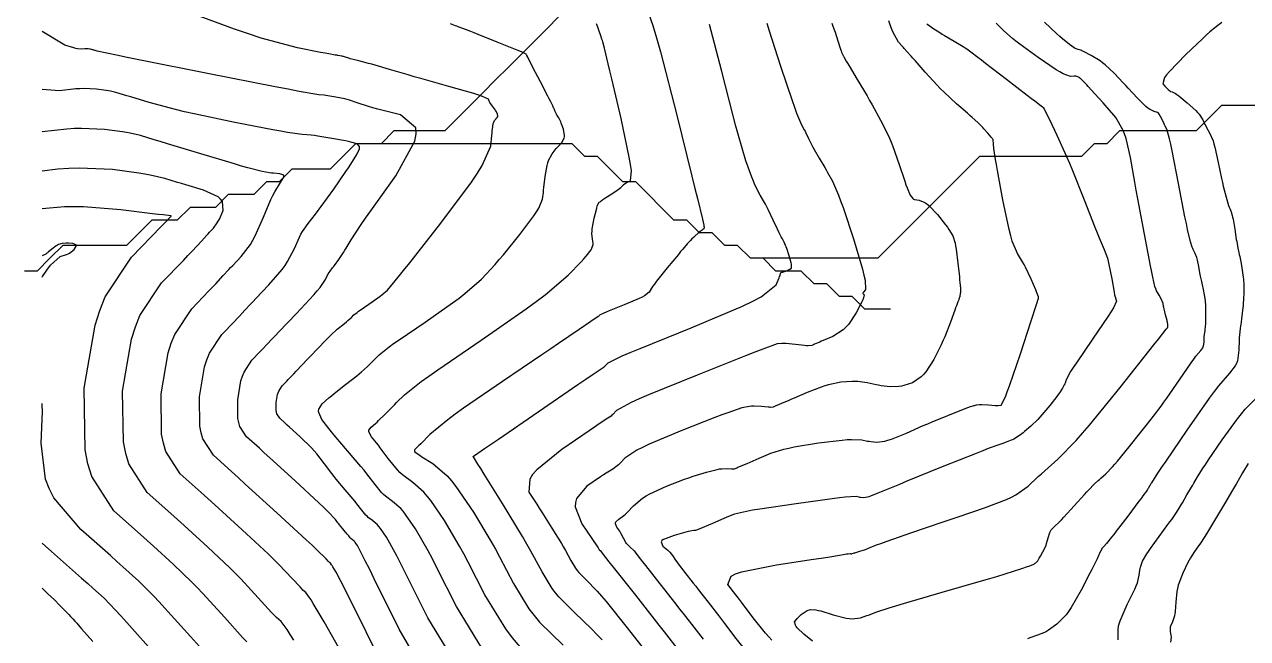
# Model space of a CAD drawing. Header units: metres. Extents: x 837475 to 838479, y 1189012 to 1191015.
# Drawn here: x 837475.1 to 837571.1, y 1190673.1 to 1190721.3 of the extents above; entities that cross this region are included whole.
import ezdxf

# ---------------------------------------------------------------- set-up
doc = ezdxf.new("R2010")
doc.units = ezdxf.units.M
doc.header["$LTSCALE"] = 0.3
for name, color, linetype in [('COTAS 10', 1, 'Continuous'), ('COTAS INT', 252, 'Continuous'), ('DRENAJE', 5, 'Continuous')]:
    doc.layers.add(name, color=color, linetype=linetype)

msp = doc.modelspace()

# ---------------------------------------------------------------- linework, layer by layer
at = {"layer": 'COTAS 10'}
for points, elevation in [([(837523.576, 1190723.661), (837524.443, 1190721.196), (837524.732, 1190720.227), (837525.042, 1190719.133), (837526.34, 1190714.145), (837527.522, 1190709.367), (837527.759, 1190708.406), (837527.957, 1190707.601), (837528.348, 1190705.998), (837528.449, 1190705.527), (837528.464, 1190705.436), (837528.474, 1190705.362), (837528.465, 1190705.235), (837528.368, 1190705.171), (837528.323, 1190705.136), (837528.27, 1190705.094), (837528.012, 1190704.879), (837527.747, 1190704.652), (837527.69, 1190704.601), (837527.639, 1190704.555), (837527.514, 1190704.436), (837527.409, 1190704.326), (837527.372, 1190704.287), (837527.331, 1190704.244), (837527.154, 1190704.056), (837526.792, 1190703.637), (837526.634, 1190703.448), (837526.452, 1190703.228), (837525.587, 1190702.169), (837524.743, 1190701.109), (837524.574, 1190700.888), (837524.433, 1190700.698), (837524.158, 1190700.271), (837523.8, 1190699.98), (837523.607, 1190699.875), (837523.374, 1190699.76), (837522.19, 1190699.255), (837521.014, 1190698.782), (837520.786, 1190698.687), (837520.599, 1190698.607), (837520.275, 1190698.448), (837520.226, 1190698.396), (837520.213, 1190698.385), (837520.201, 1190698.374), (837520.159, 1190698.345), (837519.905, 1190698.174), (837519.759, 1190698.075), (837519.58, 1190697.952), (837518.662, 1190697.321), (837517.05, 1190696.224), (837516.434, 1190695.808), (837515.745, 1190695.343), (837512.641, 1190693.259), (837509.587, 1190691.157), (837508.928, 1190690.681), (837508.351, 1190690.25), (837506.943, 1190689.078), (837506.227, 1190688.367), (837506.087, 1190688.227), (837505.971, 1190688.112), (837505.76, 1190687.901), (837505.732, 1190687.846), (837505.732, 1190687.828), (837505.735, 1190687.81), (837505.772, 1190687.735), (837506.024, 1190687.545), (837506.161, 1190687.453), (837506.329, 1190687.346), (837507.18, 1190686.817), (837508.305, 1190685.844), (837508.645, 1190685.456), (837508.998, 1190685.016), (837510.375, 1190683.001), (837511.744, 1190680.712), (837512.091, 1190680.1), (837512.425, 1190679.498), (837513.518, 1190677.4), (837514.724, 1190675.417), (837515.129, 1190674.887), (837515.566, 1190674.364), (837517.4, 1190672.547)], 1590), ([(837545.957, 1190721.328), (837546.037, 1190721.263), (837546.431, 1190720.981), (837546.977, 1190720.628), (837547.154, 1190720.519), (837547.341, 1190720.405), (837548.11, 1190719.949), (837548.822, 1190719.527), (837548.974, 1190719.433), (837549.107, 1190719.349), (837549.424, 1190719.129), (837549.966, 1190718.703), (837550.242, 1190718.489), (837550.571, 1190718.234), (837552.212, 1190716.966), (837553.841, 1190715.711), (837554.162, 1190715.465), (837554.428, 1190715.263), (837554.921, 1190714.896), (837555.037, 1190714.806), (837555.066, 1190714.778), (837555.092, 1190714.749), (837555.175, 1190714.631), (837555.371, 1190714.241), (837555.469, 1190714.04), (837555.587, 1190713.798), (837556.17, 1190712.59), (837556.929, 1190710.914), (837557.157, 1190710.378), (837557.394, 1190709.81), (837558.313, 1190707.499), (837559.144, 1190705.372), (837559.325, 1190704.919), (837559.484, 1190704.526), (837559.88, 1190703.602), (837560.128, 1190702.923), (837560.193, 1190702.685), (837560.257, 1190702.425), (837560.476, 1190701.306), (837560.66, 1190700.269), (837560.702, 1190700.062), (837560.74, 1190699.889), (837560.844, 1190699.551), (837560.602, 1190699.023), (837560.423, 1190698.731), (837560.194, 1190698.374), (837558.959, 1190696.558), (837557.695, 1190694.713), (837557.449, 1190694.339), (837557.247, 1190694.025), (837556.889, 1190693.384), (837556.807, 1190693.129), (837556.779, 1190693.057), (837556.748, 1190692.986), (837556.618, 1190692.725), (837556.375, 1190692.356), (837556.274, 1190692.216), (837556.158, 1190692.06), (837555.615, 1190691.36), (837554.997, 1190690.62), (837554.833, 1190690.438), (837554.672, 1190690.267), (837554.12, 1190689.735), (837553.638, 1190689.325), (837553.522, 1190689.23), (837553.414, 1190689.144), (837553.084, 1190688.904), (837552.777, 1190688.725), (837552.683, 1190688.678), (837552.584, 1190688.633), (837552.193, 1190688.477), (837551.836, 1190688.353), (837551.758, 1190688.327), (837551.69, 1190688.305), (837551.52, 1190688.257), (837550.786, 1190687.978), (837550.362, 1190687.811), (837549.843, 1190687.605), (837547.17, 1190686.537), (837544.39, 1190685.415), (837543.803, 1190685.176), (837543.294, 1190684.967), (837542.118, 1190684.472), (837541.542, 1190684.239), (837541.413, 1190684.196), (837541.297, 1190684.163), (837540.985, 1190684.12), (837540.759, 1190684.146), (837540.696, 1190684.156), (837540.634, 1190684.166), (837540.412, 1190684.215), (837539.554, 1190684.163), (837539.092, 1190684.111), (837538.533, 1190684.042), (837535.701, 1190683.656), (837532.847, 1190683.232), (837532.274, 1190683.138), (837531.796, 1190683.055), (837530.852, 1190682.844), (837530.387, 1190682.644), (837530.21, 1190682.569), (837530.013, 1190682.485), (837529.129, 1190682.11), (837528.02, 1190681.64), (837527.809, 1190681.551), (837527.779, 1190681.548), (837527.766, 1190681.548), (837527.751, 1190681.549), (837527.676, 1190681.558), (837527.382, 1190681.505), (837527.228, 1190681.468), (837527.043, 1190681.421), (837526.112, 1190681.169), (837525.288, 1190680.848), (837525.169, 1190680.757), (837525.098, 1190680.666), (837525.237, 1190680.331), (837525.625, 1190680.009), (837525.712, 1190679.926), (837525.789, 1190679.846), (837525.991, 1190679.58), (837526.226, 1190679.226), (837526.325, 1190679.09), (837526.438, 1190678.939), (837526.966, 1190678.255), (837527.623, 1190677.42), (837527.817, 1190677.173), (837528.017, 1190676.918), (837528.783, 1190675.939), (837529.606, 1190674.878), (837529.842, 1190674.572), (837530.082, 1190674.259), (837530.975, 1190673.086), (837531.833, 1190672.009)], 1600), ([(837502.901, 1190671.689), (837501.011, 1190675.503), (837500.622, 1190676.278), (837500.292, 1190676.931), (837499.586, 1190678.273), (837499.321, 1190678.714), (837499.268, 1190678.799), (837499.224, 1190678.868), (837499.139, 1190678.982), (837499.072, 1190679.039), (837499.04, 1190679.072), (837499.002, 1190679.113), (837498.814, 1190679.322), (837498.08, 1190680.034), (837497.698, 1190680.392), (837497.239, 1190680.819), (837494.933, 1190682.941), (837492.46, 1190685.2), (837491.895, 1190685.713), (837491.381, 1190686.178), (837489.959, 1190687.453), (837489.129, 1190688.739), (837488.989, 1190689.212), (837488.889, 1190689.735), (837488.852, 1190692.043), (837489.256, 1190694.398), (837489.433, 1190694.951), (837489.638, 1190695.46), (837490.616, 1190696.94), (837491.602, 1190697.96), (837491.812, 1190698.18), (837491.995, 1190698.372), (837492.432, 1190698.838), (837492.877, 1190699.319), (837493.065, 1190699.519), (837493.282, 1190699.749), (837494.303, 1190700.825), (837495.346, 1190702.035), (837495.578, 1190702.35), (837495.784, 1190702.656), (837496.323, 1190703.69), (837496.715, 1190704.584), (837496.829, 1190704.802), (837496.946, 1190705.007), (837497.389, 1190705.642), (837497.977, 1190706.393), (837498.185, 1190706.672), (837498.413, 1190706.981), (837499.398, 1190708.352), (837500.355, 1190709.722), (837500.564, 1190710.03), (837500.75, 1190710.307), (837501.219, 1190711.052), (837501.411, 1190711.511), (837501.422, 1190711.609), (837501.415, 1190711.694), (837501.234, 1190711.895), (837500.749, 1190712.033), (837500.549, 1190712.078), (837500.321, 1190712.127), (837499.261, 1190712.328), (837498.146, 1190712.511), (837497.884, 1190712.548), (837497.641, 1190712.579), (837496.93, 1190712.642), (837495.765, 1190712.801), (837495.236, 1190712.891), (837494.617, 1190713.003), (837491.637, 1190713.576), (837488.436, 1190714.246), (837487.678, 1190714.418), (837486.975, 1190714.585), (837484.902, 1190715.141), (837483.464, 1190715.578), (837483.162, 1190715.67), (837482.902, 1190715.749), (837482.308, 1190715.931), (837481.876, 1190716.032), (837481.718, 1190716.06), (837481.543, 1190716.089), (837480.768, 1190716.193), (837479.785, 1190716.236), (837479.478, 1190716.226), (837479.155, 1190716.206), (837477.864, 1190716.055), (837476.514, 1190716.155)], 1580), ([(837571.193, 1190686.821), (837570.749, 1190686.075), (837570.265, 1190685.241), (837570.115, 1190684.984), (837569.958, 1190684.715), (837569.332, 1190683.648), (837568.704, 1190682.592), (837568.546, 1190682.329), (837568.394, 1190682.08), (837567.904, 1190681.289), (837567.49, 1190680.648), (837567.386, 1190680.493), (837567.287, 1190680.348), (837566.971, 1190679.906), (837566.656, 1190679.414), (837566.557, 1190679.237), (837566.455, 1190679.043), (837566.044, 1190678.193), (837565.692, 1190677.259), (837565.625, 1190677.01), (837565.572, 1190676.767), (837565.493, 1190675.925), (837565.461, 1190675.197), (837565.437, 1190675.024), (837565.408, 1190674.865), (837565.247, 1190674.395), (837565.094, 1190674.045), (837565.069, 1190673.96), (837565.052, 1190673.881), (837565.051, 1190673.641), (837565.094, 1190673.446), (837565.103, 1190673.396), (837565.112, 1190673.348), (837565.136, 1190673.187), (837565.089, 1190672.802)], 1610), ([(837476.514, 1190680.558), (837477.256, 1190679.902), (837479.606, 1190677.824), (837480.09, 1190677.395), (837480.503, 1190677.028), (837481.393, 1190676.231), (837482.277, 1190675.302), (837482.685, 1190674.853), (837483.164, 1190674.321), (837485.485, 1190671.704)], 1570)]:
    msp.add_lwpolyline(points, dxfattribs=dict(at, elevation=elevation))
at = {"layer": 'COTAS INT'}
for points, elevation in [([(837509.247, 1190670.659), (837506.79, 1190674.701), (837505.047, 1190678.195), (837504.671, 1190678.931), (837504.343, 1190679.567), (837503.542, 1190681.025), (837503.072, 1190681.712), (837502.951, 1190681.862), (837502.835, 1190681.995), (837502.451, 1190682.327), (837502.105, 1190682.586), (837502.013, 1190682.672), (837501.922, 1190682.764), (837501.607, 1190683.149), (837501.22, 1190683.654), (837501.084, 1190683.822), (837500.935, 1190684.003), (837500.293, 1190684.755), (837499.605, 1190685.575), (837499.428, 1190685.797), (837499.257, 1190686.017), (837498.687, 1190686.795), (837498.069, 1190687.583), (837497.868, 1190687.81), (837497.654, 1190688.04), (837496.772, 1190688.902), (837495.939, 1190689.664), (837495.755, 1190689.831), (837495.591, 1190689.98), (837495.168, 1190690.359), (837494.947, 1190690.703), (837494.909, 1190690.83), (837494.882, 1190690.969), (837494.873, 1190691.587), (837494.98, 1190692.216), (837495.028, 1190692.364), (837495.083, 1190692.5), (837495.344, 1190692.896), (837495.608, 1190693.169), (837495.664, 1190693.228), (837495.713, 1190693.279), (837495.83, 1190693.404), (837496.108, 1190693.7), (837496.259, 1190693.859), (837496.442, 1190694.052), (837497.371, 1190695.028), (837498.351, 1190696.052), (837498.567, 1190696.275), (837498.759, 1190696.472), (837499.252, 1190696.964), (837499.587, 1190697.272), (837499.68, 1190697.353), (837499.772, 1190697.432), (837500.107, 1190697.698), (837500.398, 1190697.924), (837500.463, 1190697.977), (837500.521, 1190698.026), (837500.676, 1190698.166), (837500.789, 1190698.281), (837500.975, 1190698.467), (837501.232, 1190698.671), (837501.35, 1190698.756), (837501.488, 1190698.854), (837502.16, 1190699.311), (837502.872, 1190699.81), (837503.037, 1190699.934), (837503.188, 1190700.052), (837503.614, 1190700.425), (837504.463, 1190701.431), (837504.879, 1190701.948), (837505.374, 1190702.568), (837507.818, 1190705.668), (837510.215, 1190708.892), (837510.682, 1190709.59), (837511.062, 1190710.205), (837511.722, 1190711.721), (837511.809, 1190712.546), (837511.828, 1190712.726), (837511.845, 1190712.883), (837511.888, 1190713.273), (837511.928, 1190713.496), (837511.942, 1190713.548), (837511.959, 1190713.596), (837512.033, 1190713.736), (837512.115, 1190713.841), (837512.137, 1190713.866), (837512.158, 1190713.891), (837512.23, 1190713.967), (837512.276, 1190714.05), (837512.281, 1190714.078), (837512.283, 1190714.109), (837512.26, 1190714.238), (837512.172, 1190714.419), (837512.134, 1190714.482), (837512.088, 1190714.551), (837511.873, 1190714.847), (837511.667, 1190715.136), (837511.629, 1190715.2), (837511.598, 1190715.258), (837511.554, 1190715.409), (837511.082, 1190715.628), (837510.783, 1190715.727), (837510.409, 1190715.844), (837508.449, 1190716.408), (837506.248, 1190717.022), (837505.723, 1190717.172), (837505.234, 1190717.312), (837503.772, 1190717.741), (837502.66, 1190718.069), (837502.391, 1190718.145), (837502.139, 1190718.215), (837501.372, 1190718.414), (837500.813, 1190718.553), (837500.693, 1190718.584), (837500.588, 1190718.613), (837500.332, 1190718.694), (837500.168, 1190718.75), (837500.12, 1190718.764), (837500.071, 1190718.776), (837499.886, 1190718.816), (837499.714, 1190718.844), (837499.673, 1190718.85), (837499.636, 1190718.855), (837499.526, 1190718.864), (837499.017, 1190718.954), (837498.727, 1190719.009), (837498.373, 1190719.078), (837496.559, 1190719.435), (837493.712, 1190720.198), (837492.707, 1190720.523), (837491.607, 1190720.898), (837486.853, 1190722.659)], 1584), ([(837511.073, 1190672.245), (837509.032, 1190675.601), (837507.506, 1190678.63), (837507.145, 1190679.321), (837506.81, 1190679.949), (837505.819, 1190681.683), (837505.047, 1190682.814), (837504.849, 1190683.06), (837504.658, 1190683.278), (837504.027, 1190683.824), (837503.458, 1190684.248), (837503.307, 1190684.39), (837503.158, 1190684.541), (837502.641, 1190685.174), (837502.005, 1190686.004), (837501.782, 1190686.28), (837501.537, 1190686.577), (837500.481, 1190687.814), (837499.446, 1190689.023), (837499.215, 1190689.303), (837499.008, 1190689.558), (837498.46, 1190690.277), (837498.227, 1190690.808), (837498.218, 1190690.943), (837498.234, 1190691.074), (837498.493, 1190691.506), (837499.028, 1190691.978), (837499.218, 1190692.135), (837499.425, 1190692.303), (837500.325, 1190693.001), (837501.209, 1190693.688), (837501.407, 1190693.849), (837501.584, 1190693.997), (837502.055, 1190694.423), (837502.399, 1190694.772), (837502.497, 1190694.871), (837502.597, 1190694.97), (837502.964, 1190695.337), (837503.745, 1190695.958), (837504.104, 1190696.217), (837504.526, 1190696.515), (837506.567, 1190697.906), (837508.734, 1190699.423), (837509.235, 1190699.8), (837509.693, 1190700.157), (837510.991, 1190701.292), (837512.074, 1190702.443), (837512.397, 1190702.811), (837512.73, 1190703.2), (837514.015, 1190704.783), (837515.109, 1190706.255), (837515.322, 1190706.574), (837515.496, 1190706.854), (837515.797, 1190707.546), (837515.856, 1190708.09), (837515.877, 1190708.276), (837515.899, 1190708.478), (837515.997, 1190709.339), (837516.149, 1190710.198), (837516.207, 1190710.4), (837516.271, 1190710.586), (837516.556, 1190711.125), (837516.872, 1190711.528), (837516.955, 1190711.627), (837517.037, 1190711.721), (837517.315, 1190712.017), (837517.495, 1190712.337), (837517.514, 1190712.445), (837517.52, 1190712.563), (837517.43, 1190713.06), (837517.266, 1190713.534), (837517.225, 1190713.637), (837517.186, 1190713.727), (837517.062, 1190713.951), (837516.953, 1190714.113), (837516.923, 1190714.163), (837516.894, 1190714.217), (837516.79, 1190714.432), (837516.698, 1190714.641), (837516.676, 1190714.691), (837516.656, 1190714.738), (837516.594, 1190714.878), (837516.414, 1190715.239), (837516.318, 1190715.426), (837516.203, 1190715.65), (837515.622, 1190716.771), (837515.038, 1190717.9), (837514.921, 1190718.128), (837514.823, 1190718.32), (837514.629, 1190718.712), (837514.57, 1190718.842), (837514.557, 1190718.869), (837514.545, 1190718.893), (837514.514, 1190718.949), (837514.151, 1190719.113), (837513.93, 1190719.205), (837513.657, 1190719.317), (837512.237, 1190719.891), (837510.752, 1190720.484), (837510.438, 1190720.609), (837510.166, 1190720.716), (837509.536, 1190720.961), (837509.173, 1190721.096), (837509.07, 1190721.134), (837508.966, 1190721.173), (837508.58, 1190721.317)], 1586), ([(837514.031, 1190672.414), (837513.444, 1190673.117), (837512.898, 1190673.831), (837511.275, 1190676.5), (837509.966, 1190679.064), (837509.618, 1190679.711), (837509.277, 1190680.33), (837508.097, 1190682.342), (837507.022, 1190683.915), (837506.747, 1190684.258), (837506.482, 1190684.561), (837505.604, 1190685.32), (837504.812, 1190685.911), (837504.601, 1190686.108), (837504.394, 1190686.318), (837503.674, 1190687.199), (837503.052, 1190688.054), (837502.906, 1190688.249), (837502.77, 1190688.425), (837502.376, 1190688.912), (837502.176, 1190689.252), (837502.162, 1190689.336), (837502.168, 1190689.415), (837502.34, 1190689.665), (837502.686, 1190689.956), (837502.8, 1190690.061), (837502.923, 1190690.176), (837503.434, 1190690.681), (837504.01, 1190691.264), (837504.174, 1190691.429), (837504.339, 1190691.595), (837504.954, 1190692.208), (837506.258, 1190693.245), (837506.859, 1190693.679), (837507.564, 1190694.176), (837510.974, 1190696.501), (837514.507, 1190698.948), (837515.289, 1190699.522), (837515.986, 1190700.051), (837517.791, 1190701.586), (837518.832, 1190702.649), (837519.046, 1190702.88), (837519.228, 1190703.083), (837519.617, 1190703.587), (837519.741, 1190703.912), (837519.755, 1190704.002), (837519.761, 1190704.092), (837519.71, 1190704.416), (837519.666, 1190704.868), (837519.676, 1190705.038), (837519.696, 1190705.227), (837519.85, 1190706.073), (837520.042, 1190706.858), (837520.086, 1190707.009), (837520.126, 1190707.131), (837520.24, 1190707.334), (837520.317, 1190707.357), (837520.335, 1190707.367), (837520.351, 1190707.377), (837520.397, 1190707.427), (837520.527, 1190707.535), (837520.597, 1190707.583), (837520.681, 1190707.639), (837521.106, 1190707.906), (837521.549, 1190708.188), (837521.645, 1190708.254), (837521.729, 1190708.314), (837521.935, 1190708.486), (837522.058, 1190708.611), (837522.09, 1190708.642), (837522.12, 1190708.671), (837522.22, 1190708.761), (837522.351, 1190708.844), (837522.401, 1190708.869), (837522.457, 1190708.895), (837522.706, 1190708.993), (837522.766, 1190709.804), (837522.702, 1190710.279), (837522.603, 1190710.863), (837521.958, 1190713.878), (837521.227, 1190716.989), (837521.074, 1190717.635), (837520.944, 1190718.186), (837520.654, 1190719.396), (837520.52, 1190719.911), (837520.488, 1190720.023), (837520.458, 1190720.123), (837520.369, 1190720.378), (837520.201, 1190720.829), (837520.122, 1190721.053), (837520.028, 1190721.32)], 1588), ([(837520.463, 1190672.96), (837520.064, 1190673.401), (837519.67, 1190673.818), (837518.3, 1190675.126), (837517.1, 1190676.314), (837516.815, 1190676.656), (837516.55, 1190677.003), (837515.761, 1190678.3), (837514.885, 1190679.932), (837514.565, 1190680.49), (837514.211, 1190681.094), (837512.652, 1190683.66), (837511.219, 1190685.967), (837510.944, 1190686.408), (837510.722, 1190686.764), (837510.361, 1190687.333), (837510.35, 1190687.344), (837510.349, 1190687.348), (837510.349, 1190687.351), (837510.357, 1190687.364), (837510.379, 1190687.382), (837510.388, 1190687.389), (837510.398, 1190687.396), (837510.443, 1190687.427), (837511.241, 1190687.976), (837512.324, 1190688.722), (837515.438, 1190690.866), (837518.569, 1190693.018), (837519.178, 1190693.435), (837519.676, 1190693.774), (837520.541, 1190694.356), (837520.686, 1190694.456), (837520.728, 1190694.492), (837520.771, 1190694.532), (837520.937, 1190694.707), (837522.043, 1190695.251), (837522.679, 1190695.523), (837523.459, 1190695.847), (837527.467, 1190697.46), (837531.496, 1190699.166), (837532.289, 1190699.55), (837532.942, 1190699.895), (837534.135, 1190700.824), (837534.359, 1190701.378), (837534.401, 1190701.488), (837534.435, 1190701.579), (837534.484, 1190701.749), (837534.536, 1190701.804), (837534.572, 1190701.822), (837534.616, 1190701.841), (837534.854, 1190701.919), (837535.108, 1190702.006), (837535.163, 1190702.03), (837535.211, 1190702.054), (837535.33, 1190702.143), (837535.348, 1190702.348), (837535.332, 1190702.445), (837535.308, 1190702.56), (837535.149, 1190703.121), (837534.958, 1190703.695), (837534.915, 1190703.818), (837534.875, 1190703.925), (837534.764, 1190704.182), (837534.675, 1190704.341), (837534.649, 1190704.386), (837534.623, 1190704.432), (837534.522, 1190704.602), (837534.362, 1190704.909), (837534.227, 1190705.194), (837533.898, 1190705.917), (837533.509, 1190706.736), (837533.4, 1190706.95), (837533.289, 1190707.158), (837532.884, 1190707.864), (837532.461, 1190708.688), (837532.34, 1190708.97), (837532.216, 1190709.277), (837531.754, 1190710.579), (837531.173, 1190712.556), (837530.975, 1190713.287), (837530.76, 1190714.098), (837529.848, 1190717.69), (837528.908, 1190721.271)], 1592), ([(837533.403, 1190721.371), (837533.592, 1190720.767), (837534.483, 1190717.989), (837535.377, 1190715.309), (837535.567, 1190714.766), (837535.732, 1190714.309), (837536.119, 1190713.381), (837536.34, 1190712.995), (837536.4, 1190712.882), (837536.46, 1190712.765), (837536.672, 1190712.318), (837536.928, 1190711.797), (837537.015, 1190711.634), (837537.11, 1190711.462), (837537.511, 1190710.772), (837537.943, 1190710.044), (837538.057, 1190709.848), (837538.168, 1190709.654), (837538.548, 1190708.976), (837539.022, 1190707.877), (837539.192, 1190707.419), (837539.379, 1190706.893), (837540.195, 1190704.437), (837540.905, 1190702.068), (837541.025, 1190701.598), (837541.112, 1190701.208), (837541.15, 1190700.47), (837541.01, 1190700.294), (837540.985, 1190700.258), (837540.966, 1190700.227), (837540.944, 1190700.165), (837540.97, 1190700.132), (837540.98, 1190700.121), (837540.992, 1190700.108), (837541.046, 1190700.056), (837540.99, 1190699.802), (837540.931, 1190699.663), (837540.854, 1190699.493), (837540.423, 1190698.633), (837539.803, 1190697.709), (837539.608, 1190697.499), (837539.402, 1190697.309), (837538.575, 1190696.79), (837537.83, 1190696.467), (837537.677, 1190696.401), (837537.547, 1190696.344), (837537.269, 1190696.224), (837537.138, 1190696.169), (837537.064, 1190696.137), (837536.926, 1190696.078), (837536.643, 1190696.052), (837536.515, 1190696.056), (837536.364, 1190696.067), (837535.638, 1190696.147), (837534.889, 1190696.226), (837534.724, 1190696.234), (837534.577, 1190696.238), (837534.2, 1190696.202), (837533.08, 1190695.783), (837532.465, 1190695.545), (837531.719, 1190695.253), (837527.922, 1190693.756), (837524.118, 1190692.206), (837523.367, 1190691.881), (837522.747, 1190691.601), (837521.599, 1190690.967), (837521.316, 1190690.667), (837521.242, 1190690.599), (837521.17, 1190690.537), (837520.924, 1190690.367), (837520.229, 1190689.913), (837519.873, 1190689.673), (837519.446, 1190689.384), (837517.316, 1190687.923), (837515.343, 1190686.323), (837515.015, 1190685.945), (837514.782, 1190685.595), (837514.728, 1190684.565), (837515.347, 1190683.617), (837515.538, 1190683.319), (837515.738, 1190683.005), (837516.529, 1190681.742), (837517.27, 1190680.522), (837517.438, 1190680.235), (837517.59, 1190679.971), (837518.004, 1190679.199), (837518.375, 1190678.589), (837518.5, 1190678.425), (837518.634, 1190678.264), (837519.199, 1190677.705), (837520.077, 1190676.794), (837520.409, 1190676.412), (837520.779, 1190675.974), (837522.437, 1190673.921), (837524.07, 1190671.85)], 1594), ([(837538.508, 1190721.381), (837538.543, 1190721.201), (837538.657, 1190720.922), (837538.701, 1190720.8), (837538.751, 1190720.659), (837538.975, 1190719.99), (837539.19, 1190719.338), (837539.235, 1190719.209), (837539.272, 1190719.101), (837539.353, 1190718.897), (837539.39, 1190718.833), (837539.4, 1190718.814), (837539.41, 1190718.794), (837539.445, 1190718.72), (837539.628, 1190718.4), (837539.731, 1190718.226), (837539.857, 1190718.014), (837540.501, 1190716.942), (837541.263, 1190715.656), (837541.464, 1190715.31), (837541.66, 1190714.968), (837542.332, 1190713.77), (837542.946, 1190712.524), (837543.106, 1190712.153), (837543.262, 1190711.769), (837543.789, 1190710.287), (837544.223, 1190708.968), (837544.32, 1190708.688), (837544.407, 1190708.445), (837544.639, 1190707.872), (837544.849, 1190707.607), (837544.923, 1190707.558), (837545.003, 1190707.52), (837545.346, 1190707.467), (837545.803, 1190707.305), (837545.955, 1190707.197), (837546.117, 1190707.062), (837546.794, 1190706.345), (837547.432, 1190705.546), (837547.57, 1190705.358), (837547.692, 1190705.186), (837547.994, 1190704.685), (837548.174, 1190704.109), (837548.22, 1190703.889), (837548.263, 1190703.643), (837548.404, 1190702.534), (837548.51, 1190701.453), (837548.532, 1190701.224), (837548.551, 1190701.026), (837548.591, 1190700.566), (837548.594, 1190700.308), (837548.59, 1190700.237), (837548.583, 1190700.167), (837548.539, 1190699.916), (837548.481, 1190699.699), (837548.466, 1190699.651), (837548.451, 1190699.607), (837548.399, 1190699.49), (837548.278, 1190699.196), (837548.22, 1190699.04), (837548.15, 1190698.852), (837547.81, 1190697.906), (837547.359, 1190696.755), (837547.22, 1190696.438), (837547.074, 1190696.122), (837546.499, 1190694.986), (837545.87, 1190694.017), (837545.692, 1190693.806), (837545.511, 1190693.619), (837544.842, 1190693.154), (837544.156, 1190692.921), (837543.964, 1190692.882), (837543.771, 1190692.853), (837543.068, 1190692.84), (837542.364, 1190692.92), (837542.17, 1190692.951), (837541.977, 1190692.984), (837541.283, 1190693.135), (837540.544, 1190693.249), (837540.323, 1190693.259), (837540.095, 1190693.26), (837539.21, 1190693.187), (837538.237, 1190692.983), (837537.953, 1190692.902), (837537.662, 1190692.809), (837536.559, 1190692.384), (837535.556, 1190691.949), (837535.328, 1190691.851), (837535.122, 1190691.762), (837534.555, 1190691.52), (837534.194, 1190691.366), (837534.117, 1190691.334), (837534.049, 1190691.305), (837533.887, 1190691.235), (837533.689, 1190691.217), (837533.598, 1190691.22), (837533.493, 1190691.228), (837532.984, 1190691.284), (837532.376, 1190691.316), (837532.208, 1190691.308), (837532.04, 1190691.292), (837531.434, 1190691.172), (837530.344, 1190690.797), (837529.871, 1190690.621), (837529.324, 1190690.413), (837526.727, 1190689.398), (837524.167, 1190688.323), (837523.643, 1190688.077), (837523.199, 1190687.852), (837522.261, 1190687.226), (837521.861, 1190686.803), (837521.757, 1190686.707), (837521.654, 1190686.619), (837521.307, 1190686.378), (837520.793, 1190686.061), (837520.587, 1190685.925), (837520.352, 1190685.769), (837519.272, 1190685.034), (837518.445, 1190684.053), (837518.37, 1190683.741), (837518.362, 1190683.412), (837518.889, 1190682.081), (837519.668, 1190680.913), (837519.819, 1190680.686), (837519.943, 1190680.502), (837520.154, 1190680.189), (837520.181, 1190680.151), (837520.188, 1190680.141), (837520.194, 1190680.131), (837520.213, 1190680.094), (837520.231, 1190680.06), (837520.243, 1190680.044), (837520.268, 1190680.021), (837520.292, 1190680.002), (837520.301, 1190679.993), (837520.312, 1190679.978), (837520.741, 1190679.432), (837521.009, 1190679.092), (837521.341, 1190678.67), (837523.079, 1190676.466), (837524.933, 1190674.114), (837525.339, 1190673.598), (837525.698, 1190673.142), (837526.605, 1190671.987)], 1596), ([(837528.415, 1190673.033), (837527.694, 1190673.963), (837526.858, 1190675.03), (837526.578, 1190675.385), (837526.278, 1190675.767), (837525.022, 1190677.361), (837523.889, 1190678.804), (837523.667, 1190679.091), (837523.484, 1190679.329), (837523.151, 1190679.779), (837523.038, 1190679.924), (837522.993, 1190679.97), (837522.942, 1190680.018), (837522.708, 1190680.209), (837522.456, 1190680.448), (837522.394, 1190680.525), (837522.334, 1190680.607), (837522.147, 1190680.945), (837521.967, 1190681.302), (837521.912, 1190681.396), (837521.856, 1190681.489), (837521.636, 1190681.806), (837521.517, 1190682.089), (837521.525, 1190682.16), (837521.55, 1190682.227), (837521.787, 1190682.443), (837522.175, 1190682.721), (837522.295, 1190682.827), (837522.421, 1190682.947), (837522.923, 1190683.485), (837523.65, 1190684.103), (837523.918, 1190684.272), (837524.216, 1190684.44), (837525.532, 1190685.041), (837526.929, 1190685.572), (837527.277, 1190685.697), (837527.609, 1190685.811), (837528.669, 1190686.141), (837529.503, 1190686.346), (837529.692, 1190686.381), (837529.863, 1190686.406), (837530.33, 1190686.421), (837530.622, 1190686.389), (837530.682, 1190686.384), (837530.734, 1190686.382), (837530.848, 1190686.393), (837531.034, 1190686.472), (837531.132, 1190686.514), (837531.25, 1190686.564), (837531.842, 1190686.815), (837532.567, 1190687.123), (837532.971, 1190687.297), (837533.706, 1190687.614), (837534.729, 1190687.932), (837535.113, 1190688.02), (837535.542, 1190688.108), (837537.455, 1190688.422), (837539.314, 1190688.651), (837539.708, 1190688.685), (837540.049, 1190688.706), (837540.847, 1190688.675), (837541.306, 1190688.575), (837541.433, 1190688.553), (837541.561, 1190688.533), (837542.027, 1190688.48), (837542.669, 1190688.568), (837542.908, 1190688.637), (837543.174, 1190688.725), (837544.359, 1190689.204), (837545.682, 1190689.783), (837546.036, 1190689.934), (837546.384, 1190690.081), (837547.594, 1190690.579), (837548.583, 1190690.972), (837548.792, 1190691.053), (837548.972, 1190691.123), (837549.386, 1190691.273), (837549.597, 1190691.34), (837549.649, 1190691.357), (837549.698, 1190691.372), (837549.851, 1190691.421), (837550.08, 1190691.445), (837550.177, 1190691.444), (837550.288, 1190691.441), (837550.808, 1190691.404), (837551.333, 1190691.368), (837551.447, 1190691.366), (837551.548, 1190691.367), (837551.797, 1190691.399), (837552.125, 1190692.046), (837552.275, 1190692.436), (837552.451, 1190692.916), (837553.302, 1190695.411), (837554.128, 1190697.922), (837554.288, 1190698.413), (837554.42, 1190698.815), (837554.647, 1190699.527), (837554.678, 1190699.644), (837554.686, 1190699.67), (837554.693, 1190699.694), (837554.714, 1190699.757), (837554.728, 1190699.807), (837554.729, 1190699.822), (837554.73, 1190699.838), (837554.727, 1190699.901), (837554.632, 1190700.153), (837554.575, 1190700.289), (837554.505, 1190700.453), (837554.142, 1190701.284), (837553.706, 1190702.209), (837553.59, 1190702.433), (837553.476, 1190702.643), (837553.08, 1190703.283), (837552.669, 1190704.264), (837552.546, 1190704.688), (837552.419, 1190705.179), (837551.924, 1190707.506), (837551.499, 1190709.802), (837551.416, 1190710.274), (837551.347, 1190710.675), (837551.222, 1190711.533), (837551.198, 1190711.864), (837551.193, 1190711.933), (837551.188, 1190711.992), (837551.177, 1190712.123), (837551.17, 1190712.18), (837551.168, 1190712.193), (837551.165, 1190712.205), (837551.156, 1190712.235), (837551.087, 1190712.324), (837551.048, 1190712.373), (837550.999, 1190712.433), (837550.748, 1190712.735), (837550.438, 1190713.089), (837550.352, 1190713.182), (837550.266, 1190713.272), (837549.952, 1190713.577), (837549.505, 1190713.979), (837549.335, 1190714.13), (837549.144, 1190714.298), (837548.287, 1190715.049), (837547.307, 1190715.955), (837547.039, 1190716.221), (837546.773, 1190716.493), (837545.823, 1190717.531), (837545.032, 1190718.438), (837544.866, 1190718.627), (837544.723, 1190718.79), (837544.397, 1190719.155), (837544.189, 1190719.38), (837544.12, 1190719.455), (837544.046, 1190719.535), (837543.738, 1190719.867), (837543.296, 1190720.693), (837543.137, 1190721.084), (837542.964, 1190721.546)], 1598), ([(837533.779, 1190672.956), (837533.544, 1190673.216), (837533.3, 1190673.498), (837532.335, 1190674.708), (837531.403, 1190675.936), (837531.179, 1190676.23), (837530.969, 1190676.503), (837530.337, 1190677.321), (837530.595, 1190677.974), (837530.948, 1190678.144), (837531.422, 1190678.308), (837534.149, 1190678.861), (837537.073, 1190679.298), (837537.672, 1190679.389), (837538.179, 1190679.467), (837539.248, 1190679.643), (837539.64, 1190679.714), (837539.72, 1190679.726), (837539.787, 1190679.734), (837539.928, 1190679.736), (837539.981, 1190679.723), (837539.993, 1190679.721), (837540.005, 1190679.72), (837540.039, 1190679.723), (837540.065, 1190679.733), (837540.072, 1190679.735), (837540.078, 1190679.738), (837540.102, 1190679.747), (837540.195, 1190679.775), (837540.246, 1190679.79), (837540.307, 1190679.809), (837540.621, 1190679.899), (837540.97, 1190680.009), (837541.053, 1190680.038), (837541.132, 1190680.068), (837541.368, 1190680.173), (837542.015, 1190680.423), (837542.352, 1190680.544), (837542.758, 1190680.686), (837544.793, 1190681.388), (837547.175, 1190682.199), (837547.799, 1190682.411), (837548.408, 1190682.618), (837550.478, 1190683.32), (837552.202, 1190683.99), (837552.593, 1190684.177), (837552.947, 1190684.364), (837553.911, 1190685.043), (837554.706, 1190685.783), (837554.954, 1190686.008), (837555.213, 1190686.241), (837556.246, 1190687.157), (837557.673, 1190688.612), (837558.179, 1190689.185), (837558.735, 1190689.833), (837561.143, 1190692.787), (837563.785, 1190696.12), (837564.137, 1190696.564), (837564.754, 1190697.342), (837564.838, 1190697.464), (837564.854, 1190697.495), (837564.867, 1190697.524), (837564.888, 1190697.618), (837564.888, 1190697.691), (837564.887, 1190697.708), (837564.886, 1190697.722), (837564.883, 1190697.758), (837564.853, 1190697.884), (837564.835, 1190697.956), (837564.814, 1190698.043), (837564.703, 1190698.488), (837564.589, 1190698.954), (837564.565, 1190699.055), (837564.545, 1190699.143), (837564.502, 1190699.358), (837564.441, 1190699.542), (837564.41, 1190699.611), (837564.373, 1190699.686), (837564.188, 1190700.023), (837563.999, 1190700.362), (837563.959, 1190700.44), (837563.924, 1190700.51), (837563.845, 1190700.705), (837563.695, 1190701.424), (837563.616, 1190701.825), (837563.521, 1190702.313), (837563.041, 1190704.805), (837562.517, 1190707.593), (837562.394, 1190708.269), (837562.281, 1190708.902), (837561.95, 1190710.839), (837561.608, 1190712.329), (837561.488, 1190712.681), (837561.356, 1190713.006), (837560.785, 1190713.959), (837560.144, 1190714.72), (837559.968, 1190714.924), (837559.792, 1190715.124), (837559.159, 1190715.825), (837558.625, 1190716.4), (837558.512, 1190716.522), (837558.412, 1190716.629), (837558.177, 1190716.878), (837558.038, 1190717.008), (837558, 1190717.039), (837557.961, 1190717.068), (837557.821, 1190717.155), (837557.646, 1190717.205), (837557.586, 1190717.211), (837557.52, 1190717.214), (837557.237, 1190717.196), (837556.655, 1190717.399), (837556.401, 1190717.541), (837556.105, 1190717.72), (837554.7, 1190718.676), (837553.269, 1190719.725), (837552.957, 1190719.963), (837552.682, 1190720.178), (837551.995, 1190720.761), (837551.539, 1190721.228), (837551.411, 1190721.369)], 1602), ([(837536.985, 1190672.871), (837536.302, 1190673.425), (837535.793, 1190673.91), (837535.704, 1190674.019), (837535.637, 1190674.116), (837535.581, 1190674.372), (837535.716, 1190674.573), (837535.768, 1190674.634), (837535.828, 1190674.698), (837536.098, 1190674.951), (837536.4, 1190675.178), (837536.479, 1190675.225), (837536.557, 1190675.266), (837536.822, 1190675.359), (837537.251, 1190675.326), (837537.431, 1190675.287), (837537.638, 1190675.236), (837538.61, 1190674.945), (837539.635, 1190674.68), (837539.875, 1190674.645), (837540.097, 1190674.626), (837540.74, 1190674.695), (837541.242, 1190674.871), (837541.375, 1190674.919), (837541.505, 1190674.968), (837541.95, 1190675.14), (837543.009, 1190675.484), (837543.526, 1190675.64), (837544.14, 1190675.822), (837547.165, 1190676.702), (837550.248, 1190677.595), (837550.899, 1190677.786), (837551.463, 1190677.953), (837552.764, 1190678.353), (837553.415, 1190678.57), (837553.568, 1190678.622), (837553.709, 1190678.67), (837554.121, 1190678.812), (837554.408, 1190678.939), (837554.47, 1190678.978), (837554.526, 1190679.018), (837554.664, 1190679.174), (837554.781, 1190679.382), (837554.823, 1190679.455), (837554.869, 1190679.535), (837555.07, 1190679.878), (837555.273, 1190680.282), (837555.32, 1190680.399), (837555.363, 1190680.52), (837555.488, 1190680.978), (837555.623, 1190681.402), (837555.672, 1190681.502), (837555.727, 1190681.593), (837555.968, 1190681.859), (837556.373, 1190682.238), (837556.531, 1190682.401), (837556.709, 1190682.589), (837557.517, 1190683.478), (837558.329, 1190684.38), (837558.51, 1190684.576), (837558.671, 1190684.749), (837559.091, 1190685.18), (837559.409, 1190685.476), (837559.506, 1190685.564), (837559.606, 1190685.655), (837559.999, 1190686.003), (837560.534, 1190686.548), (837560.724, 1190686.763), (837560.932, 1190687.006), (837561.835, 1190688.114), (837562.75, 1190689.267), (837562.965, 1190689.539), (837563.164, 1190689.789), (837563.747, 1190690.522), (837564.349, 1190691.322), (837564.56, 1190691.616), (837564.79, 1190691.941), (837565.781, 1190693.374), (837566.718, 1190694.725), (837566.914, 1190694.998), (837567.083, 1190695.228), (837567.463, 1190695.692), (837567.626, 1190695.897), (837567.657, 1190695.963), (837567.682, 1190696.034), (837567.724, 1190696.322), (837567.731, 1190696.608), (837567.735, 1190696.676), (837567.739, 1190696.741), (837567.761, 1190696.935), (837567.785, 1190697.098), (837567.792, 1190697.143), (837567.798, 1190697.187), (837567.818, 1190697.347), (837567.834, 1190697.504), (837567.838, 1190697.547), (837567.841, 1190697.591), (837567.85, 1190697.746), (837567.856, 1190697.99), (837567.858, 1190698.09), (837567.859, 1190698.203), (837567.862, 1190698.727), (837567.849, 1190699.305), (837567.84, 1190699.452), (837567.828, 1190699.593), (837567.766, 1190700.056), (837567.684, 1190700.475), (837567.66, 1190700.589), (837567.636, 1190700.701), (837567.543, 1190701.097), (837567.448, 1190701.515), (837567.423, 1190701.641), (837567.399, 1190701.771), (837567.314, 1190702.279), (837567.218, 1190702.762), (837567.186, 1190702.876), (837567.153, 1190702.982), (837567.015, 1190703.297), (837566.867, 1190703.595), (837566.827, 1190703.69), (837566.788, 1190703.792), (837566.652, 1190704.205), (837566.428, 1190705.184), (837566.333, 1190705.641), (837566.224, 1190706.179), (837565.715, 1190708.796), (837565.208, 1190711.362), (837565.101, 1190711.868), (837565.009, 1190712.285), (837564.797, 1190713.055), (837564.666, 1190713.297), (837564.624, 1190713.381), (837564.581, 1190713.473), (837564.404, 1190713.87), (837564.197, 1190714.23), (837564.133, 1190714.3), (837564.067, 1190714.356), (837563.806, 1190714.449), (837563.438, 1190714.612), (837563.303, 1190714.712), (837563.155, 1190714.836), (837562.505, 1190715.482), (837561.77, 1190716.27), (837561.569, 1190716.483), (837561.37, 1190716.694), (837560.657, 1190717.441), (837559.95, 1190718.103), (837559.753, 1190718.26), (837559.557, 1190718.407), (837558.846, 1190718.846), (837558.256, 1190719.14), (837558.137, 1190719.195), (837558.036, 1190719.239), (837557.83, 1190719.302), (837557.677, 1190719.355), (837557.61, 1190719.393), (837557.533, 1190719.44), (837557.165, 1190719.69), (837556.596, 1190720.152), (837556.393, 1190720.333), (837556.169, 1190720.536), (837555.193, 1190721.458)], 1604), ([(837569.103, 1190721.419), (837568.814, 1190721.186), (837568.177, 1190720.68), (837567.918, 1190720.449), (837567.622, 1190720.18), (837566.251, 1190718.882), (837565.002, 1190717.589), (837564.782, 1190717.322), (837564.618, 1190717.096), (837564.48, 1190716.608), (837564.68, 1190716.399), (837564.729, 1190716.348), (837564.774, 1190716.3), (837564.913, 1190716.153), (837565.032, 1190716.049), (837565.065, 1190716.029), (837565.098, 1190716.013), (837565.22, 1190715.985), (837565.474, 1190715.85), (837565.591, 1190715.767), (837565.729, 1190715.663), (837566.395, 1190715.12), (837567.068, 1190714.507), (837567.21, 1190714.358), (837567.333, 1190714.219), (837567.614, 1190713.793), (837567.793, 1190713.413), (837567.85, 1190713.302), (837567.91, 1190713.189), (837568.157, 1190712.763), (837568.425, 1190712.137), (837568.499, 1190711.899), (837568.573, 1190711.632), (837568.838, 1190710.434), (837569.094, 1190709.175), (837569.162, 1190708.869), (837569.229, 1190708.583), (837569.458, 1190707.706), (837569.652, 1190707.073), (837569.695, 1190706.941), (837569.735, 1190706.827), (837569.841, 1190706.571), (837569.933, 1190706.278), (837569.963, 1190706.142), (837569.994, 1190705.981), (837570.125, 1190705.199), (837570.252, 1190704.399), (837570.281, 1190704.226), (837570.308, 1190704.075), (837570.382, 1190703.706), (837570.458, 1190703.359), (837570.486, 1190703.222), (837570.516, 1190703.066), (837570.649, 1190702.355), (837570.771, 1190701.613), (837570.794, 1190701.439), (837570.812, 1190701.278), (837570.841, 1190700.807), (837570.836, 1190700.413), (837570.833, 1190700.3), (837570.83, 1190700.185), (837570.814, 1190699.756), (837570.788, 1190699.314), (837570.779, 1190699.19), (837570.768, 1190699.067), (837570.721, 1190698.618), (837570.664, 1190698.163), (837570.628, 1190697.909), (837570.558, 1190697.443), (837570.497, 1190696.89), (837570.485, 1190696.707), (837570.474, 1190696.511), (837570.454, 1190695.696), (837570.335, 1190694.874), (837570.263, 1190694.673), (837570.174, 1190694.484), (837569.71, 1190693.899), (837568.848, 1190692.903), (837568.508, 1190692.455), (837568.124, 1190691.933), (837566.368, 1190689.424), (837564.711, 1190686.99), (837564.388, 1190686.515), (837564.125, 1190686.126), (837563.666, 1190685.437), (837563.586, 1190685.299), (837563.561, 1190685.256), (837563.535, 1190685.211), (837563.43, 1190685.033), (837563.326, 1190684.857), (837563.299, 1190684.813), (837563.274, 1190684.772), (837563.192, 1190684.64), (837562.924, 1190684.269), (837562.781, 1190684.077), (837562.608, 1190683.846), (837561.736, 1190682.687), (837560.829, 1190681.496), (837560.634, 1190681.245), (837560.464, 1190681.027), (837560.051, 1190680.522), (837559.843, 1190680.289), (837559.802, 1190680.244), (837559.767, 1190680.206), (837559.701, 1190680.138), (837559.683, 1190680.118), (837559.679, 1190680.111), (837559.676, 1190680.104), (837559.666, 1190680.072), (837559.657, 1190680.039), (837559.653, 1190680.03), (837559.65, 1190680.021), (837559.635, 1190679.991), (837559.607, 1190679.943), (837559.6, 1190679.93), (837559.569, 1190679.873), (837559.509, 1190679.752), (837559.483, 1190679.698), (837559.454, 1190679.636), (837559.317, 1190679.337), (837559.029, 1190678.744), (837558.904, 1190678.495), (837558.761, 1190678.211), (837558.081, 1190676.879), (837557.297, 1190675.512), (837557.089, 1190675.205), (837556.883, 1190674.929), (837556.17, 1190674.19), (837555.517, 1190673.731), (837555.349, 1190673.631), (837555.187, 1190673.544), (837554.651, 1190673.329), (837554.052, 1190673.126), (837553.851, 1190673.047)], 1606), ([(837507.144, 1190669.314), (837504.547, 1190673.801), (837502.587, 1190677.761), (837502.198, 1190678.542), (837501.876, 1190679.185), (837501.264, 1190680.366), (837501.096, 1190680.611), (837501.053, 1190680.665), (837501.012, 1190680.712), (837500.875, 1190680.831), (837500.751, 1190680.923), (837500.718, 1190680.954), (837500.686, 1190680.986), (837500.574, 1190681.124), (837500.436, 1190681.304), (837500.387, 1190681.364), (837500.334, 1190681.429), (837500.104, 1190681.697), (837499.859, 1190681.99), (837499.796, 1190682.069), (837499.735, 1190682.147), (837499.531, 1190682.425), (837498.93, 1190683.055), (837498.618, 1190683.356), (837498.243, 1190683.712), (837496.365, 1190685.452), (837494.389, 1190687.258), (837493.953, 1190687.655), (837493.565, 1190688.007), (837492.563, 1190688.906), (837492.038, 1190689.721), (837491.949, 1190690.021), (837491.886, 1190690.352), (837491.862, 1190691.815), (837492.118, 1190693.307), (837492.23, 1190693.658), (837492.36, 1190693.98), (837492.98, 1190694.918), (837493.605, 1190695.564), (837493.738, 1190695.704), (837493.854, 1190695.825), (837494.131, 1190696.121), (837494.589, 1190696.611), (837494.82, 1190696.855), (837495.096, 1190697.146), (837496.468, 1190698.59), (837497.833, 1190700.062), (837498.105, 1190700.371), (837498.33, 1190700.638), (837498.758, 1190701.246), (837498.89, 1190701.548), (837498.929, 1190701.622), (837498.969, 1190701.691), (837499.118, 1190701.906), (837499.317, 1190702.159), (837499.387, 1190702.253), (837499.464, 1190702.358), (837499.797, 1190702.821), (837500.176, 1190703.382), (837500.283, 1190703.547), (837500.389, 1190703.718), (837500.779, 1190704.372), (837501.555, 1190705.559), (837501.905, 1190706.066), (837502.314, 1190706.65), (837504.279, 1190709.4), (837505.761, 1190712.114), (837505.866, 1190712.675), (837505.839, 1190713.152), (837504.636, 1190714.188), (837502.858, 1190714.631), (837502.468, 1190714.736), (837502.122, 1190714.832), (837501.243, 1190715.114), (837500.629, 1190715.325), (837500.45, 1190715.376), (837500.267, 1190715.424), (837499.574, 1190715.572), (837498.93, 1190715.678), (837498.779, 1190715.699), (837498.638, 1190715.717), (837498.228, 1190715.753), (837496.686, 1190716.017), (837495.833, 1190716.178), (837494.794, 1190716.378), (837489.503, 1190717.416), (837484.22, 1190718.469), (837483.187, 1190718.678), (837482.34, 1190718.85), (837480.834, 1190719.173), (837480.589, 1190719.248), (837480.538, 1190719.263), (837480.494, 1190719.277), (837480.393, 1190719.308), (837480.319, 1190719.325), (837480.292, 1190719.33), (837480.262, 1190719.335), (837480.131, 1190719.352), (837479.963, 1190719.36), (837479.911, 1190719.358), (837479.856, 1190719.355), (837479.637, 1190719.329), (837479.286, 1190719.355), (837479.148, 1190719.384), (837478.993, 1190719.422), (837478.287, 1190719.641), (837476.514, 1190720.71)], 1582), ([(837499.81, 1190672.342), (837498.657, 1190674.392), (837497.795, 1190675.825), (837497.622, 1190676.101), (837497.479, 1190676.324), (837497.203, 1190676.693), (837496.988, 1190676.879), (837496.884, 1190676.987), (837496.759, 1190677.119), (837496.148, 1190677.798), (837495.097, 1190678.891), (837494.696, 1190679.284), (837494.246, 1190679.715), (837492.225, 1190681.599), (837490.059, 1190683.574), (837489.518, 1190684.064), (837489.002, 1190684.528), (837487.354, 1190685.999), (837486.22, 1190687.757), (837486.03, 1190688.403), (837485.892, 1190689.117), (837485.842, 1190692.271), (837486.393, 1190695.489), (837486.635, 1190696.244), (837486.916, 1190696.94), (837488.252, 1190698.962), (837489.598, 1190700.356), (837489.886, 1190700.656), (837490.137, 1190700.918), (837490.733, 1190701.556), (837491.164, 1190702.026), (837491.31, 1190702.183), (837491.469, 1190702.352), (837492.138, 1190703.059), (837492.86, 1190704.007), (837493.051, 1190704.328), (837493.239, 1190704.674), (837493.888, 1190706.133), (837494.474, 1190707.54), (837494.623, 1190707.853), (837494.766, 1190708.133), (837495.234, 1190708.866), (837495.487, 1190709.285), (837495.495, 1190709.367), (837495.475, 1190709.434), (837495.18, 1190709.551), (837494.676, 1190709.591), (837494.526, 1190709.61), (837494.371, 1190709.631), (837493.771, 1190709.736), (837492.651, 1190710.022), (837492.168, 1190710.159), (837491.61, 1190710.32), (837488.97, 1190711.108), (837486.339, 1190711.908), (837485.786, 1190712.076), (837485.309, 1190712.222), (837484.224, 1190712.555), (837483.434, 1190712.739), (837483.144, 1190712.791), (837482.823, 1190712.843), (837481.406, 1190713.034), (837479.607, 1190713.112), (837479.044, 1190713.094), (837478.454, 1190713.058), (837476.514, 1190712.83)], 1578), ([(837496.268, 1190672.936), (837495.977, 1190673.402), (837495.735, 1190673.78), (837495.267, 1190674.405), (837494.904, 1190674.719), (837494.727, 1190674.901), (837494.517, 1190675.125), (837493.482, 1190676.275), (837492.114, 1190677.749), (837491.693, 1190678.176), (837491.254, 1190678.612), (837489.517, 1190680.257), (837487.657, 1190681.949), (837487.141, 1190682.414), (837486.623, 1190682.879), (837484.749, 1190684.546), (837483.311, 1190686.775), (837483.07, 1190687.594), (837482.896, 1190688.5), (837482.832, 1190692.499), (837483.531, 1190696.58), (837483.837, 1190697.538), (837484.193, 1190698.42), (837485.887, 1190700.984), (837487.595, 1190702.751), (837487.96, 1190703.132), (837488.278, 1190703.465), (837489.034, 1190704.273), (837489.451, 1190704.734), (837489.556, 1190704.848), (837489.655, 1190704.955), (837489.972, 1190705.294), (837490.261, 1190705.688), (837490.341, 1190705.83), (837490.422, 1190705.986), (837490.719, 1190706.671), (837490.663, 1190707.386), (837490.522, 1190707.563), (837490.326, 1190707.729), (837489.166, 1190708.252), (837487.78, 1190708.674), (837487.442, 1190708.777), (837487.124, 1190708.874), (837486.139, 1190709.178), (837484.991, 1190709.446), (837484.569, 1190709.522), (837484.103, 1190709.597), (837482.044, 1190709.875), (837479.428, 1190709.989), (837478.611, 1190709.962), (837477.753, 1190709.909), (837476.514, 1190709.764)], 1576), ([(837492.57, 1190672.816), (837492.274, 1190673.131), (837490.817, 1190674.751), (837489.131, 1190676.606), (837488.69, 1190677.068), (837488.262, 1190677.509), (837486.809, 1190678.915), (837485.256, 1190680.323), (837484.764, 1190680.765), (837484.244, 1190681.229), (837482.144, 1190683.093), (837480.403, 1190685.793), (837480.11, 1190686.785), (837479.899, 1190687.883), (837479.822, 1190692.728), (837480.668, 1190697.671), (837481.04, 1190698.831), (837481.471, 1190699.9), (837483.523, 1190703.006), (837485.862, 1190705.417), (837486.164, 1190705.728), (837486.648, 1190706.226), (837486.65, 1190706.233), (837486.65, 1190706.235), (837486.648, 1190706.236), (837486.639, 1190706.241), (837486.024, 1190706.316), (837485.641, 1190706.362), (837485.166, 1190706.419), (837482.682, 1190706.715), (837479.757, 1190706.943), (837479.004, 1190706.956), (837478.276, 1190706.948), (837476.514, 1190706.797)], 1574), ([(837476.514, 1190701.446), (837476.546, 1190701.501), (837476.869, 1190701.982), (837477.159, 1190702.375), (837477.926, 1190703.057), (837478.426, 1190703.205), (837478.548, 1190703.261), (837478.663, 1190703.324), (837479.02, 1190703.606), (837479.194, 1190703.876), (837479.195, 1190703.932), (837479.174, 1190703.979), (837478.929, 1190704.079), (837478.568, 1190704.107), (837478.475, 1190704.109), (837478.385, 1190704.108), (837478.087, 1190704.082), (837477.793, 1190703.989), (837477.706, 1190703.945), (837477.617, 1190703.894), (837477.274, 1190703.643), (837476.983, 1190703.4), (837476.926, 1190703.353), (837476.88, 1190703.315), (837476.799, 1190703.252), (837476.514, 1190703.102)], 1572), ([(837490.031, 1190671.137), (837488.151, 1190673.228), (837486.147, 1190675.463), (837485.688, 1190675.961), (837485.269, 1190676.406), (837484.101, 1190677.573), (837482.855, 1190678.697), (837482.387, 1190679.115), (837481.865, 1190679.579), (837479.539, 1190681.64), (837477.436, 1190684.115), (837477.056, 1190684.841), (837476.763, 1190685.585), (837476.436, 1190688.417), (837476.544, 1190690.884), (837476.525, 1190691.398), (837476.514, 1190691.525)], 1572), ([(837560.975, 1190672.976), (837560.977, 1190673.857), (837561.041, 1190674.148), (837561.132, 1190674.458), (837561.693, 1190675.743), (837562.287, 1190676.958), (837562.4, 1190677.223), (837562.491, 1190677.457), (837562.632, 1190678.047), (837562.67, 1190678.451), (837562.695, 1190678.567), (837562.727, 1190678.686), (837562.896, 1190679.134), (837563.223, 1190679.714), (837563.355, 1190679.916), (837563.504, 1190680.136), (837564.191, 1190681.082), (837564.888, 1190682.017), (837565.043, 1190682.231), (837565.182, 1190682.425), (837565.548, 1190682.964), (837565.834, 1190683.426), (837565.923, 1190683.571), (837566.015, 1190683.724), (837566.381, 1190684.341), (837566.746, 1190684.963), (837566.838, 1190685.12), (837566.926, 1190685.27), (837567.208, 1190685.756), (837567.659, 1190686.473), (837567.854, 1190686.769), (837568.078, 1190687.107), (837569.141, 1190688.678), (837570.338, 1190690.326), (837570.648, 1190690.713), (837570.949, 1190691.07), (837571.957, 1190692.106)], 1608), ([(837476.514, 1190677.026), (837476.967, 1190676.592), (837477.47, 1190676.106), (837477.882, 1190675.705), (837478.612, 1190674.969), (837478.742, 1190674.805), (837478.776, 1190674.767), (837478.808, 1190674.73), (837478.916, 1190674.623), (837479.084, 1190674.449), (837479.154, 1190674.371), (837479.235, 1190674.28), (837479.61, 1190673.845), (837480.491, 1190672.832)], 1568)]:
    msp.add_lwpolyline(points, dxfattribs=dict(at, elevation=elevation))
at = {"layer": 'DRENAJE'}
for points in [[(837519.109, 1190723.908, 1588.083), (837518.109, 1190722.909, 1587.717), (837517.11, 1190721.909, 1587.268), (837516.11, 1190720.909, 1586.817), (837515.11, 1190719.91, 1586.38), (837514.111, 1190718.91, 1585.964), (837513.111, 1190717.91, 1585.367), (837512.111, 1190716.911, 1584.747), (837511.112, 1190715.911, 1584.183), (837510.112, 1190714.911, 1583.749), (837509.112, 1190713.912, 1583.246), (837508.113, 1190712.912, 1582.792), (837507.113, 1190712.912, 1582.463), (837506.113, 1190712.912, 1582.161), (837505.114, 1190712.912, 1581.872), (837504.114, 1190712.912, 1581.485), (837503.114, 1190711.912, 1580.879)], [(837572.091, 1190714.911, 1607.186), (837571.091, 1190714.911, 1606.865), (837570.092, 1190714.911, 1606.619), (837569.092, 1190714.911, 1606.398), (837568.092, 1190713.912, 1606.079), (837567.093, 1190712.912, 1605.434), (837566.093, 1190712.912, 1604.84), (837565.093, 1190712.912, 1604.21), (837564.094, 1190712.912, 1603.601), (837563.094, 1190712.912, 1603.033), (837562.094, 1190712.912, 1602.466), (837561.095, 1190712.912, 1601.945), (837560.095, 1190711.912, 1601.371), (837559.095, 1190711.912, 1600.988), (837558.096, 1190710.913, 1600.451), (837557.096, 1190710.913, 1600.073), (837556.096, 1190710.913, 1599.721), (837555.097, 1190710.913, 1599.375), (837554.097, 1190710.913, 1599.025), (837553.097, 1190710.913, 1598.67), (837552.098, 1190710.913, 1598.302), (837551.098, 1190710.913, 1597.947), (837550.098, 1190710.913, 1597.654), (837549.099, 1190709.913, 1597.254), (837548.099, 1190708.913, 1596.85), (837547.099, 1190707.914, 1596.424), (837546.1, 1190706.914, 1596.009), (837545.1, 1190705.914, 1595.622), (837544.1, 1190704.915, 1595.219), (837543.101, 1190703.915, 1594.815), (837542.101, 1190702.915, 1594.414), (837541.101, 1190702.915, 1594.14), (837540.102, 1190702.915, 1593.799), (837539.102, 1190702.915, 1593.436), (837538.102, 1190702.915, 1593.071), (837537.103, 1190702.915, 1592.707), (837536.103, 1190702.915, 1592.348), (837535.103, 1190702.915, 1592.05), (837534.104, 1190702.915, 1591.854), (837533.104, 1190702.915, 1591.572)], [(837503.114, 1190711.912, 1580.879), (837502.115, 1190711.912, 1580.473), (837501.115, 1190711.912, 1580.162), (837500.115, 1190710.913, 1580.009), (837499.116, 1190709.913, 1579.925), (837498.116, 1190709.913, 1579.531), (837497.116, 1190709.913, 1579.005), (837496.117, 1190709.913, 1578.55), (837495.117, 1190708.913, 1578.129), (837494.117, 1190708.913, 1577.988), (837493.118, 1190707.914, 1577.496), (837492.118, 1190707.914, 1576.995), (837491.118, 1190707.914, 1576.521), (837490.119, 1190706.914, 1576.017), (837489.119, 1190706.914, 1575.673), (837488.119, 1190706.914, 1575.15), (837487.12, 1190705.914, 1574.505), (837486.12, 1190705.914, 1574.177), (837485.12, 1190705.914, 1574.065), (837484.121, 1190704.915, 1574.007), (837483.121, 1190703.915, 1573.856), (837482.121, 1190703.915, 1573.443), (837481.122, 1190703.915, 1572.974), (837480.122, 1190703.915, 1572.532), (837479.122, 1190703.915, 1572.202), (837478.123, 1190703.915, 1572.16), (837477.123, 1190702.915, 1572.157), (837476.123, 1190701.916, 1572.155), (837475.124, 1190701.916, 1572.153)], [(837533.104, 1190702.915, 1591.572), (837532.105, 1190702.915, 1591.284), (837531.105, 1190703.915, 1590.915), (837530.105, 1190703.915, 1590.65), (837529.106, 1190704.915, 1590.28), (837528.106, 1190704.915, 1590.055), (837527.106, 1190705.914, 1589.779), (837526.107, 1190705.914, 1589.467), (837525.107, 1190706.914, 1589.039), (837524.107, 1190707.914, 1588.621), (837523.108, 1190708.913, 1588.22), (837522.108, 1190708.913, 1588.019), (837521.108, 1190709.913, 1587.65), (837520.109, 1190710.913, 1587.156), (837519.109, 1190710.913, 1586.813), (837518.109, 1190711.912, 1586.332), (837517.11, 1190711.912, 1586.044), (837516.11, 1190711.912, 1585.75), (837515.11, 1190711.912, 1585.367), (837514.111, 1190711.912, 1584.967), (837513.111, 1190711.912, 1584.574), (837512.111, 1190711.912, 1584.175), (837511.112, 1190711.912, 1583.81), (837510.112, 1190711.912, 1583.478), (837509.112, 1190711.912, 1583.154), (837508.113, 1190711.912, 1582.832), (837507.113, 1190711.912, 1582.504), (837506.113, 1190711.912, 1582.164), (837505.114, 1190711.912, 1581.787), (837504.114, 1190711.912, 1581.33), (837503.114, 1190711.912, 1580.879)], [(837543.101, 1190698.917, 1594.656), (837542.101, 1190698.917, 1594.396), (837541.101, 1190698.917, 1594.141), (837540.102, 1190699.916, 1593.758), (837539.102, 1190699.916, 1593.454), (837538.102, 1190700.916, 1593.033), (837537.103, 1190700.916, 1592.731), (837536.103, 1190701.916, 1592.326), (837535.103, 1190701.916, 1592.066), (837534.104, 1190701.916, 1591.888), (837533.104, 1190702.915, 1591.572)]]:
    msp.add_polyline3d(points, dxfattribs=at)

doc.saveas('drawing.dxf')
